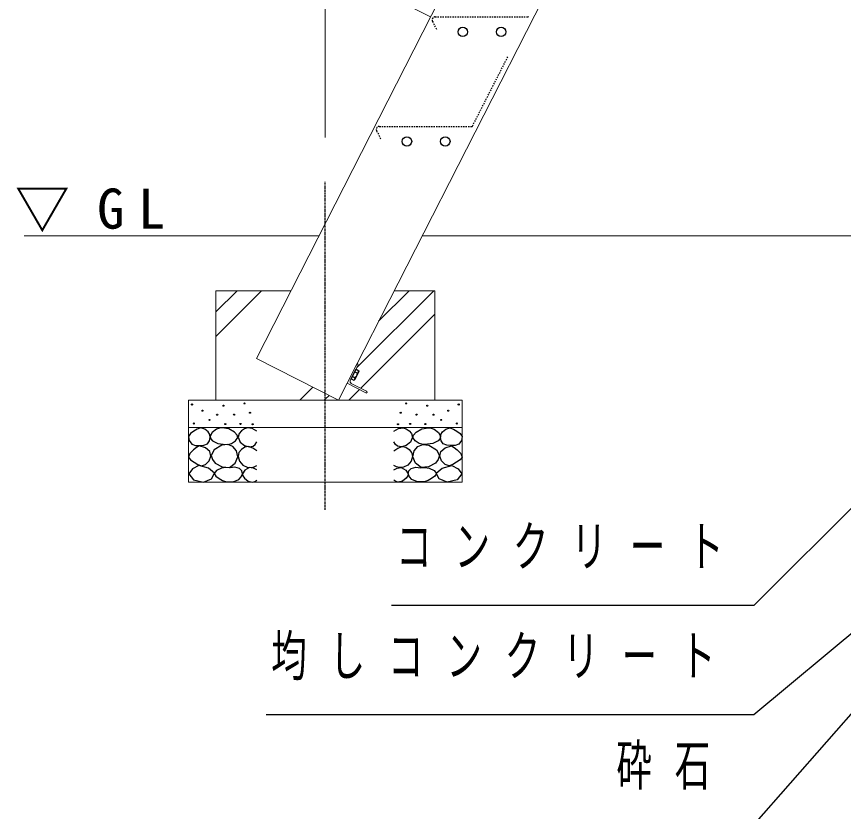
# Model space of a CAD drawing. Units: millimetres at full size; details may follow other scales. Extents: x -15630 to 0, y -2472 to 10680.
# Drawn here: x -8533 to -7024, y 2099 to 3551 of the extents above; entities that cross this region are included whole.
import ezdxf

# ---------------------------------------------------------------- set-up
doc = ezdxf.new("R2010")
doc.units = ezdxf.units.MM
doc.linetypes.add('USER1', pattern=[4.5, 2.5, -2])
doc.linetypes.add('USER2', pattern=[6, 3, -1, 1, -1])
doc.layers.add('線', color=2, linetype='Continuous', lineweight=25)
doc.layers.add('補助', color=2, linetype='Continuous', lineweight=13)
doc.styles.add('ＭＳ ゴシック', font='')
doc.styles.get('ＭＳ ゴシック').set_extended_font_data('MS Gothic')

msp = doc.modelspace()

# ---------------------------------------------------------------- linework, layer by layer
at = {"layer": '線', "color": 7, "lineweight": 13}
for p, q in [((-7063.956, 4950), (-8095.098, 2926.27)), ((-6916.168, 4870), (-7945.409, 2850)), ((-7777.305, 3549.975), (-7930.201, 3627.88)), ((-7981.102, 3150), (-8519.298, 3150)), ((-6562.968, 3150), (-7792.551, 3150)), ((-8169.298, 3050), (-8169.298, 2850)), ((-8032.055, 3050), (-8169.298, 3050)), ((-7769.298, 3050), (-7843.504, 3050)), ((-7769.298, 2850), (-7769.298, 3050)), ((-8095.098, 2926.27), (-7945.409, 2850)), ((-8219.298, 2850), (-8219.298, 2700)), ((-8219.298, 2850), (-7719.298, 2850)), ((-7719.298, 2700), (-7719.298, 2850)), ((-8219.298, 2800), (-7719.298, 2800)), ((-8219.298, 2700), (-7719.298, 2700))]:
    msp.add_line(p, q, dxfattribs=at)
at = {"layer": '線', "color": 4, "linetype": 'USER1'}
for p, q in [((-7768.831, 3550.003), (-7599.84, 3550.003)), ((-7773.82, 3541.861), (-7765.878, 3526.274)), ((-7700.587, 3350.713), (-7636.306, 3476.871)), ((-7875.725, 3341.861), (-7867.783, 3326.274)), ((-7870.736, 3350.003), (-7701.745, 3350.003))]:
    msp.add_line(p, q, dxfattribs=at)
at = {"layer": '線', "color": 20, "linetype": 'USER2'}
msp.add_line((-7969.298, 2650), (-7969.298, 3250), dxfattribs=at)
at = {"layer": '線'}
for p, q in [((-7922.222, 2888.898), (-7913.311, 2906.389)), ((-7908.319, 2902.089), (-7915.809, 2887.387)), ((-7915.539, 2902.016), (-7910.641, 2899.521)), ((-7913.311, 2906.389), (-7908.413, 2903.893)), ((-7908.413, 2903.893), (-7908.319, 2902.089)), ((-7922.222, 2888.898), (-7917.325, 2886.403)), ((-7919.994, 2893.271), (-7915.097, 2890.775)), ((-7917.325, 2886.403), (-7915.809, 2887.387))]:
    msp.add_line(p, q, dxfattribs=at)
at = {"layer": '線', "color": 7, "lineweight": 13}
msp.add_lwpolyline([(-7929.519, 2881.185), (-7893.879, 2863.026), (-7893.425, 2863.917), (-7893.21, 2864.929), (-7893.53, 2865.914), (-7894.299, 2866.607), (-7921.92, 2880.68), (-7922.512, 2881.05), (-7923.03, 2881.516), (-7923.459, 2882.066), (-7923.786, 2882.681), (-7924.002, 2883.345), (-7924.099, 2884.035), (-7924.075, 2884.732), (-7923.93, 2885.414), (-7923.668, 2886.06), (-7909.595, 2913.682), (-7909.379, 2914.694), (-7909.699, 2915.679), (-7910.469, 2916.371), (-7911.36, 2916.825)], close=True, dxfattribs=at)
at = {"layer": '線'}
for points in [[(-8196.849, 2799.402), (-8203.312, 2796.862), (-8209.523, 2793.382), (-8215.381, 2789.344), (-8219.029, 2783.877), (-8218.017, 2776.294), (-8213.009, 2769.935), (-8206.143, 2767.345), (-8198.434, 2767.084), (-8190.822, 2767.688), (-8184.492, 2770.252), (-8180.74, 2775.538), (-8179.423, 2781.976), (-8180.271, 2787.181), (-8183.225, 2792.115), (-8189.385, 2796.942)], [(-8157.426, 2799.493), (-8162.33, 2798.876), (-8167.967, 2796.79), (-8175.938, 2791.002), (-8179.59, 2784.086), (-8178.715, 2780.124), (-8174.995, 2775.707), (-8165.504, 2770.934), (-8155.533, 2769.49), (-8148.183, 2769.318), (-8140.667, 2770.842), (-8133.068, 2775.456), (-8129.315, 2781.653), (-8130.284, 2786.306), (-8134.991, 2791.654), (-8145.659, 2797.861)], [(-7781.171, 2799.493), (-7776.266, 2798.876), (-7770.629, 2796.79), (-7762.658, 2791.002), (-7759.006, 2784.086), (-7759.881, 2780.124), (-7763.602, 2775.707), (-7773.093, 2770.934), (-7783.063, 2769.49), (-7790.413, 2769.318), (-7797.929, 2770.842), (-7805.528, 2775.456), (-7809.282, 2781.653), (-7808.312, 2786.306), (-7803.605, 2791.654), (-7792.937, 2797.861)], [(-7741.747, 2799.402), (-7735.284, 2796.862), (-7729.073, 2793.382), (-7723.215, 2789.344), (-7719.567, 2783.877), (-7720.579, 2776.294), (-7725.587, 2769.935), (-7732.453, 2767.345), (-7740.162, 2767.084), (-7747.775, 2767.688), (-7754.104, 2770.252), (-7757.856, 2775.538), (-7759.174, 2781.976), (-7758.325, 2787.181), (-7755.371, 2792.115), (-7749.211, 2796.942)], [(-8199.384, 2766.45), (-8204.713, 2763.657), (-8210.157, 2759.479), (-8216.606, 2752.659), (-8219.029, 2745.855), (-8215.401, 2741.027), (-8208.89, 2736.666), (-8202.252, 2732.379), (-8195.582, 2730.329), (-8187.938, 2732.776), (-8181.641, 2739.201), (-8178.535, 2747.478), (-8180.057, 2755.994), (-8188.215, 2763.245)], [(-8170.129, 2735.163), (-8157.54, 2728.307), (-8144.181, 2727.324), (-8133.897, 2734.778), (-8129.045, 2746.515), (-8131.325, 2757.293), (-8138.234, 2765.436), (-8147.059, 2768.869), (-8158.236, 2767.598), (-8171.99, 2759.543), (-8177.968, 2748.678), (-8175.332, 2741.484)], [(-7768.467, 2735.163), (-7781.056, 2728.307), (-7794.415, 2727.324), (-7804.699, 2734.778), (-7809.551, 2746.515), (-7807.271, 2757.293), (-7800.362, 2765.436), (-7791.537, 2768.869), (-7780.36, 2767.598), (-7766.606, 2759.543), (-7760.629, 2748.678), (-7763.264, 2741.484)], [(-7739.212, 2766.45), (-7733.883, 2763.657), (-7728.439, 2759.479), (-7721.99, 2752.659), (-7719.567, 2745.855), (-7723.195, 2741.027), (-7729.706, 2736.666), (-7736.344, 2732.379), (-7743.014, 2730.329), (-7750.659, 2732.776), (-7756.956, 2739.201), (-7760.062, 2747.478), (-7758.539, 2755.994), (-7750.381, 2763.245)], [(-8200.203, 2730.517), (-8211.523, 2724.498), (-8218.334, 2715.683), (-8209.847, 2704.413), (-8191.412, 2700.299), (-8177.059, 2706.41), (-8171.633, 2716.782), (-8182.415, 2725.89)], [(-8143.1, 2726.373), (-8150.635, 2726.999), (-8158.777, 2725.562), (-8167.704, 2721.504), (-8172.021, 2716.102), (-8169.335, 2711.419), (-8163.372, 2706.912), (-8156.893, 2703.068), (-8149.587, 2700.695), (-8137.738, 2700.928), (-8127.422, 2705.02), (-8122.719, 2709.827), (-8120.665, 2715.561), (-8121.725, 2720.709), (-8125.801, 2725.292), (-8134.199, 2727.832)], [(-7795.496, 2726.373), (-7787.961, 2726.999), (-7779.819, 2725.562), (-7770.892, 2721.504), (-7766.575, 2716.102), (-7769.261, 2711.419), (-7775.224, 2706.912), (-7781.703, 2703.068), (-7789.009, 2700.695), (-7800.858, 2700.928), (-7811.174, 2705.02), (-7815.877, 2709.827), (-7817.931, 2715.561), (-7816.871, 2720.709), (-7812.795, 2725.292), (-7804.397, 2727.832)], [(-7738.393, 2730.517), (-7727.073, 2724.498), (-7720.262, 2715.683), (-7728.749, 2704.413), (-7747.184, 2700.299), (-7761.537, 2706.41), (-7766.963, 2716.782), (-7756.181, 2725.89)]]:
    msp.add_lwpolyline(points, close=True, dxfattribs=at)
for points in [[(-8094.298, 2793.299), (-8102.725, 2798.154), (-8111.408, 2799.636), (-8117.028, 2797.948), (-8122.181, 2794.249), (-8126.653, 2788.941), (-8128.518, 2782.209), (-8124.85, 2773.439), (-8116.794, 2767), (-8108.495, 2764.621), (-8101.269, 2765.733), (-8097.219, 2769.109), (-8094.298, 2773.654)], [(-7844.298, 2793.299), (-7835.871, 2798.154), (-7827.188, 2799.636), (-7821.569, 2797.948), (-7816.415, 2794.249), (-7811.943, 2788.941), (-7810.078, 2782.209), (-7813.746, 2773.439), (-7821.802, 2767), (-7830.101, 2764.621), (-7837.327, 2765.733), (-7841.378, 2769.109), (-7844.298, 2773.654)], [(-8094.615, 2757.178), (-8101.755, 2762.64), (-8109.824, 2765.099), (-8116.529, 2763.875), (-8122.498, 2760.03), (-8126.89, 2754.249), (-8128.518, 2747.039), (-8125.854, 2738.431), (-8119.646, 2731.513), (-8112.007, 2727.642), (-8104.437, 2726.761), (-8099.283, 2728.2), (-8094.615, 2730.88)], [(-7843.981, 2757.178), (-7836.841, 2762.64), (-7828.773, 2765.099), (-7822.067, 2763.875), (-7816.099, 2760.03), (-7811.706, 2754.249), (-7810.078, 2747.039), (-7812.742, 2738.431), (-7818.95, 2731.513), (-7826.589, 2727.642), (-7834.159, 2726.761), (-7839.313, 2728.2), (-7843.981, 2730.88)], [(-8094.298, 2722.642), (-8100.316, 2725.96), (-8107.606, 2726.761), (-8116.322, 2722.427), (-8120.596, 2715.671), (-8119.984, 2712.001), (-8117.111, 2707.75), (-8109.949, 2702.278), (-8102.536, 2700.462), (-8098.24, 2701.514), (-8094.298, 2703.631)], [(-7844.298, 2722.642), (-7838.28, 2725.96), (-7830.991, 2726.761), (-7822.274, 2722.427), (-7818, 2715.671), (-7818.612, 2712.001), (-7821.485, 2707.75), (-7828.647, 2702.278), (-7836.06, 2700.462), (-7840.356, 2701.514), (-7844.298, 2703.631)]]:
    msp.add_lwpolyline(points, dxfattribs=at)
for centre, radius in [((-7718.431, 3522.703), 8.65), ((-7648.431, 3522.703), 8.65), ((-7820.337, 3322.602), 8.65), ((-7750.337, 3322.602), 8.65), ((-8212.692, 2842.177), 1), ((-8155.342, 2839.959), 1), ((-8116.881, 2844.091), 1), ((-7821.715, 2844.091), 1), ((-7783.254, 2839.959), 1), ((-7725.905, 2842.177), 1), ((-8193.681, 2830.77), 1), ((-8166.749, 2823.483), 1), ((-8135.802, 2823.549), 1), ((-8106.88, 2827.063), 1), ((-7831.716, 2827.063), 1), ((-7802.794, 2823.549), 1), ((-7771.848, 2823.483), 1), ((-7744.915, 2830.77), 1), ((-8209.523, 2807.323), 1), ((-8180.69, 2813.977), 1), ((-7757.906, 2813.977), 1), ((-7729.073, 2807.323), 1), ((-8151.857, 2806.373), 1), ((-8124.179, 2806.521), 1), ((-8102.015, 2805.98), 1), ((-7836.581, 2805.98), 1), ((-7814.417, 2806.521), 1), ((-7786.739, 2806.373), 1)]:
    msp.add_circle(centre, radius, dxfattribs=at)
at = {"layer": '線', "color": 4, "linetype": 'USER1'}
for centre, radius, start, end in [((-7768.831, 3544.403), 5.6, 90, 207), ((-7599.84, 3551.303), 1.3, 270, 333), ((-7870.736, 3344.403), 5.6, 90, 207), ((-7701.745, 3351.303), 1.3, 270, 333)]:
    msp.add_arc(centre, radius, start, end, dxfattribs=at)
at = {"layer": '線'}
for centre, radius, start, end in [((-7924.341, 2900.993), 13.779, 312.136, 353.864), ((-7913.314, 2903.636), 4.907, 303.00001, 2.99999), ((-7919.998, 2890.519), 4.907, 303.00001, 2.99999)]:
    msp.add_arc(centre, radius, start, end, dxfattribs=at)
at = {"layer": '補助'}
for p, q in [((-7969.298, 3330), (-7969.298, 6790)), ((-7969.298, 3330), (-7969.298, 6490)), ((-8169.298, 2966.22), (-8085.518, 3050)), ((-8169.298, 3011.121), (-8130.419, 3050)), ((-7911.743, 2909.466), (-7771.209, 3050)), ((-7871.962, 2994.148), (-7816.11, 3050)), ((-7904.502, 2871.805), (-7769.298, 3007.009)), ((-8016.11, 2850), (-7992.246, 2873.864)), ((-7926.307, 2850), (-7906.733, 2869.575)), ((-7969.298, 2851.911), (-7962.5, 2858.708)), ((-7971.209, 2850), (-7969.298, 2851.911))]:
    msp.add_line(p, q, dxfattribs=at)
at = {"layer": '補助', "lineweight": 25}
for p, q in [((-6922.02, 2740.147), (-7187.168, 2475)), ((-7227.168, 2475), (-7848.439, 2475)), ((-7187.168, 2475), (-7227.168, 2475)), ((-6979.354, 2448.178), (-7187.168, 2275)), ((-6966.305, 2326.756), (-7187.168, 2075)), ((-7227.168, 2275), (-8077.492, 2275)), ((-7187.168, 2275), (-7227.168, 2275))]:
    msp.add_line(p, q, dxfattribs=at)

# ---------------------------------------------------------------- texts
at = {"layer": '補助', "char_height": 73.31, "style": 'ＭＳ ゴシック'}
for s, insert, attachment_point in [('\\T1.5;▽GL', (-8535.965, 3156.667), 7), ('\\T1.64;\\W0.65;コンクリート', (-7840.168, 2620), 1), ('\\T1.64;\\W0.65;均しコンクリート', (-8068.168, 2420), 1), ('\\T1.64;\\W0.65;砕石', (-7438.168, 2220), 1)]:
    msp.add_mtext(s, dxfattribs=dict(at, insert=insert, attachment_point=attachment_point))

doc.saveas('drawing.dxf')
